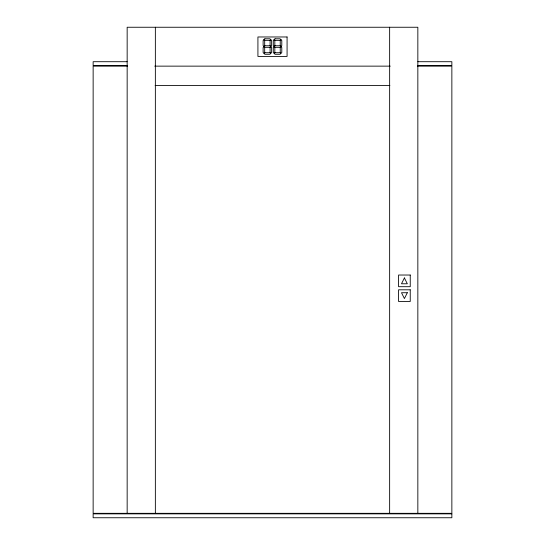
<?xml version="1.0" encoding="UTF-8"?>
<svg xmlns="http://www.w3.org/2000/svg" width="545" height="545" viewBox="0 0 545 545"><rect width="100%" height="100%" fill="white"/><g stroke="black" fill="none" stroke-linecap="round" stroke-linejoin="round"><path stroke-width="0.82" d="M127.142 61.708L93.141 61.708L93.141 65.591L127.142 65.591M417.858 61.708L451.859 61.708L451.859 65.591L417.858 65.591M127.612 66.136L93.141 66.136L93.141 513.322L451.859 513.322L451.859 66.136L417.388 66.136M154.746 66.136L390.268 66.136M155.121 85.579L389.886 85.579M417.845 513.322L417.845 27.25L127.155 27.25L127.155 513.322M389.641 27.25L389.641 513.322M155.359 27.25L155.359 513.322M404.41 277.95L401.495 283.781L407.326 283.781L404.41 277.95M407.326 292.726L404.41 298.558L401.495 292.726L407.326 292.726M263.909 39.771L263.126 40.548L263.126 45.569L263.909 46.345L264.686 45.569L264.686 40.548L263.909 39.771M264.877 38.797L264.1 39.574L264.877 40.357L269.898 40.357L270.674 39.574L269.898 38.797L264.877 38.797M263.909 46.734L263.126 47.51L263.126 52.524L263.909 53.301L264.686 52.524L264.686 47.51L263.909 46.734M264.877 45.76L264.1 46.536L264.877 47.313L269.898 47.313L270.674 46.536L269.898 45.76L264.877 45.76M270.865 39.771L270.088 40.548L270.088 45.569L270.865 46.345L271.642 45.569L271.642 40.548L270.865 39.771M274.053 39.771L273.277 40.548L273.277 45.569L274.053 46.345L274.83 45.569L274.83 40.548L274.053 39.771M275.027 38.797L274.251 39.574L275.027 40.357L280.041 40.357L280.825 39.574L280.041 38.797L275.027 38.797M264.877 52.722L264.1 53.499L264.877 54.275L269.898 54.275L270.674 53.499L269.898 52.722L264.877 52.722M270.865 46.734L270.088 47.51L270.088 52.524L270.865 53.301L271.642 52.524L271.642 47.51L270.865 46.734M274.053 46.734L273.277 47.51L273.277 52.524L274.053 53.301L274.83 52.524L274.83 47.51L274.053 46.734M275.027 45.76L274.251 46.536L275.027 47.313L280.041 47.313L280.825 46.536L280.041 45.76L275.027 45.76M281.016 39.771L280.239 40.548L280.239 45.569L281.016 46.345L281.792 45.569L281.792 40.548L281.016 39.771M275.027 52.722L274.251 53.499L275.027 54.275L280.041 54.275L280.825 53.499L280.041 52.722L275.027 52.722M281.016 46.734L280.239 47.51L280.239 52.524L281.016 53.301L281.792 52.524L281.792 47.51L281.016 46.734M287.079 36.971L257.921 36.971L257.921 56.414L287.079 56.414L287.079 36.971M410.242 275.027L398.579 275.027L398.579 286.697L410.242 286.697L410.242 275.027M410.242 289.804L398.579 289.804L398.579 301.474L410.242 301.474L410.242 289.804M451.859 513.86L93.141 513.86L93.141 517.75L451.859 517.75L451.859 513.86"/></g></svg>
